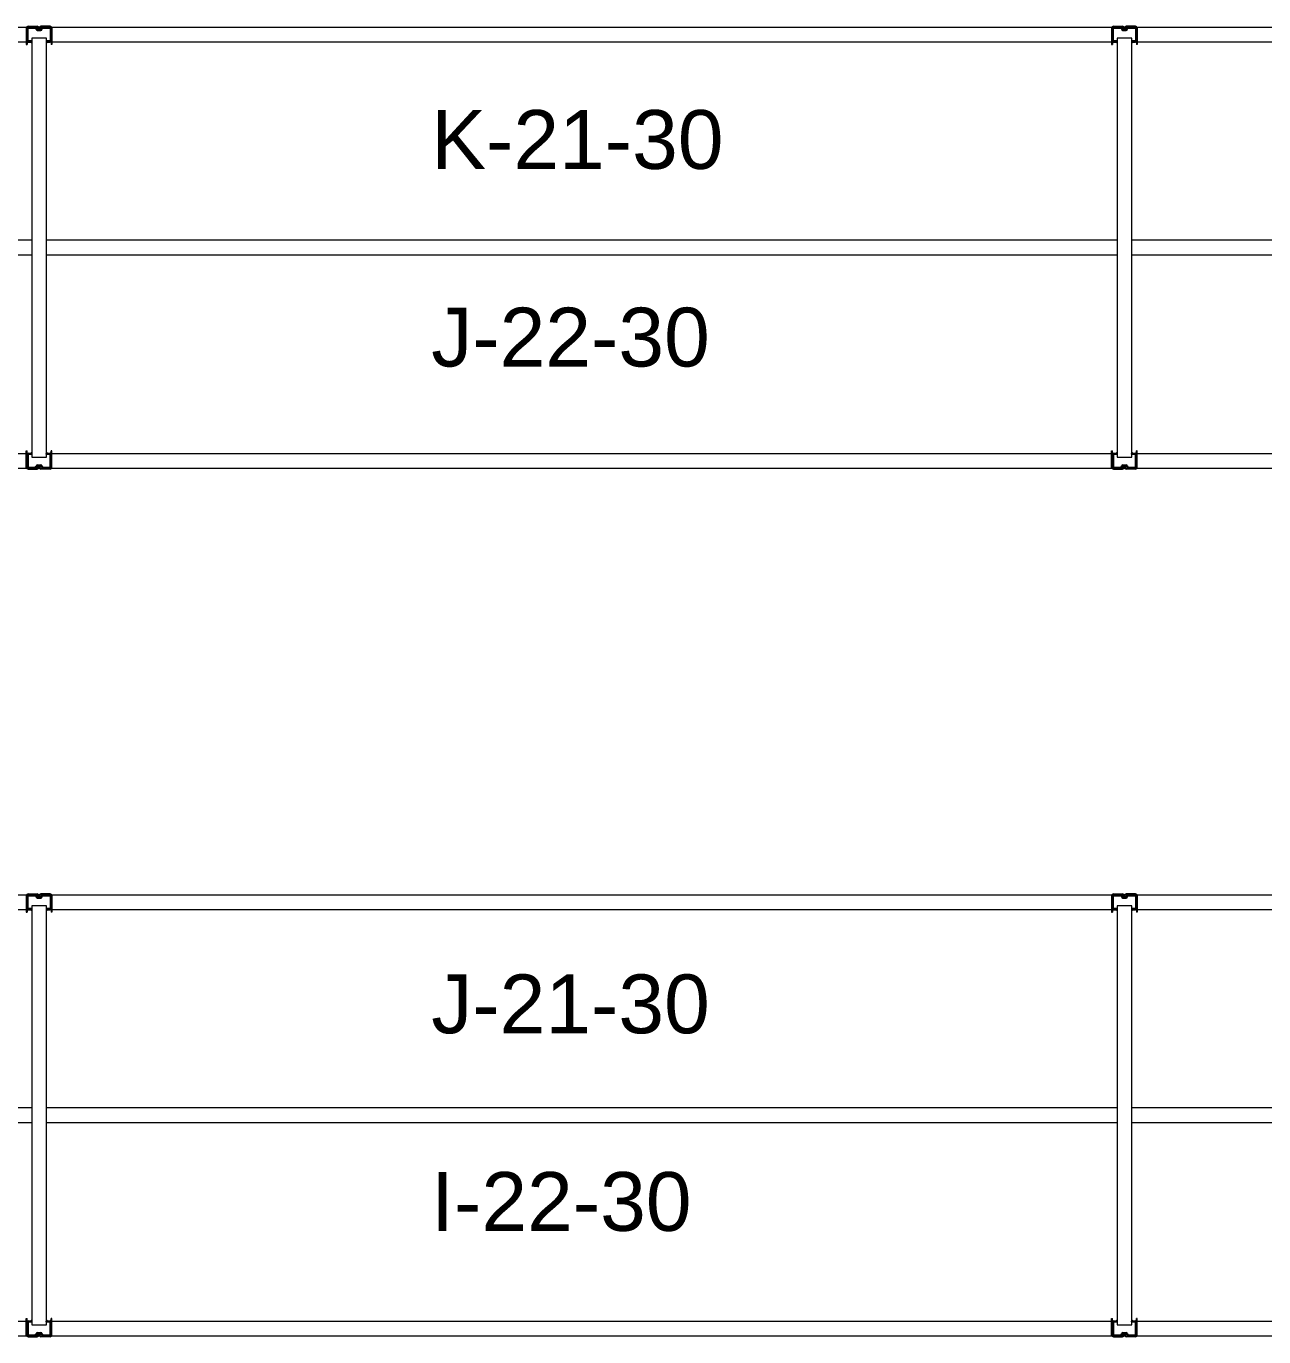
# Model space of a CAD drawing. Header units: inches. Extents: x 2743 to 10591, y -1604 to 5792.
# Drawn here: x 3122.3 to 3290.7, y 137.6 to 315.8 of the extents above; entities that cross this region are included whole.
import ezdxf

# ---------------------------------------------------------------- set-up
doc = ezdxf.new("R2010")
doc.units = ezdxf.units.IN
doc.header["$LTSCALE"] = 0.1875
doc.header["$MEASUREMENT"] = 0
for name, color, linetype, lineweight in [('22 Dimension', 7, 'Continuous', 5), ('32 Echelle', 160, 'Continuous', 15), ('33 Poutre', 30, 'Continuous', 15)]:
    doc.layers.add(name, color=color, linetype=linetype, lineweight=lineweight)
doc.styles.add('arial', font='')
doc.styles.get('arial').set_extended_font_data('Arial')

msp = doc.modelspace()

# ---------------------------------------------------------------- hatches: boundary and pattern name
at = {"layer": '32 Echelle'}
for points in [[(3123.08382, 313.49574), (3123.08382, 313.68324), (3122.89632, 313.68324)], [(3123.08382, 313.49574), (3123.08382, 313.68324), (3122.89632, 313.68324)], [(3125.08382, 313.49574), (3125.08382, 313.68324), (3125.27132, 313.68324)], [(3125.08382, 313.49574), (3125.08382, 313.68324), (3125.27132, 313.68324)], [(3270.70882, 313.49574), (3270.70882, 313.68324), (3270.52132, 313.68324)], [(3270.70882, 313.49574), (3270.70882, 313.68324), (3270.52132, 313.68324)], [(3272.70882, 313.49574), (3272.70882, 313.68324), (3272.89632, 313.68324)], [(3272.70882, 313.49574), (3272.70882, 313.68324), (3272.89632, 313.68324)], [(3123.08382, 257.87074), (3123.08382, 257.68324), (3122.89632, 257.68324)], [(3123.08382, 257.87074), (3123.08382, 257.68324), (3122.89632, 257.68324)], [(3125.08382, 257.87074), (3125.08382, 257.68324), (3125.27132, 257.68324)], [(3125.08382, 257.87074), (3125.08382, 257.68324), (3125.27132, 257.68324)], [(3270.70882, 257.87074), (3270.70882, 257.68324), (3270.52132, 257.68324)], [(3270.70882, 257.87074), (3270.70882, 257.68324), (3270.52132, 257.68324)], [(3272.70882, 257.87074), (3272.70882, 257.68324), (3272.89632, 257.68324)], [(3272.70882, 257.87074), (3272.70882, 257.68324), (3272.89632, 257.68324)], [(3123.08382, 195.49574), (3123.08382, 195.68324), (3122.89632, 195.68324)], [(3123.08382, 195.49574), (3123.08382, 195.68324), (3122.89632, 195.68324)], [(3125.08382, 195.49574), (3125.08382, 195.68324), (3125.27132, 195.68324)], [(3125.08382, 195.49574), (3125.08382, 195.68324), (3125.27132, 195.68324)], [(3270.70882, 195.49574), (3270.70882, 195.68324), (3270.52132, 195.68324)], [(3270.70882, 195.49574), (3270.70882, 195.68324), (3270.52132, 195.68324)], [(3272.70882, 195.49574), (3272.70882, 195.68324), (3272.89632, 195.68324)], [(3272.70882, 195.49574), (3272.70882, 195.68324), (3272.89632, 195.68324)], [(3123.08382, 139.87074), (3123.08382, 139.68324), (3122.89632, 139.68324)], [(3123.08382, 139.87074), (3123.08382, 139.68324), (3122.89632, 139.68324)], [(3125.08382, 139.87074), (3125.08382, 139.68324), (3125.27132, 139.68324)], [(3125.08382, 139.87074), (3125.08382, 139.68324), (3125.27132, 139.68324)], [(3270.70882, 139.87074), (3270.70882, 139.68324), (3270.52132, 139.68324)], [(3270.70882, 139.87074), (3270.70882, 139.68324), (3270.52132, 139.68324)], [(3272.70882, 139.87074), (3272.70882, 139.68324), (3272.89632, 139.68324)], [(3272.70882, 139.87074), (3272.70882, 139.68324), (3272.89632, 139.68324)]]:
    msp.add_hatch(color=256, dxfattribs=at).paths.add_polyline_path(points)

# ---------------------------------------------------------------- linework, layer by layer
at = {"layer": '22 Dimension'}
for p, q in [((3123.08382, 286.68324), (2977.45882, 286.68324)), ((3270.70882, 286.68324), (3125.08382, 286.68324)), ((3418.33382, 286.68324), (3272.70882, 286.68324)), ((3123.08382, 284.68324), (2977.45882, 284.68324)), ((3270.70882, 284.68324), (3125.08382, 284.68324)), ((3418.33382, 284.68324), (3272.70882, 284.68324)), ((3123.08382, 168.68324), (2977.45882, 168.68324)), ((3270.70882, 168.68324), (3125.08382, 168.68324)), ((3418.33382, 168.68324), (3272.70882, 168.68324)), ((3123.08382, 166.68324), (2977.45882, 166.68324)), ((3270.70882, 166.68324), (3125.08382, 166.68324)), ((3418.33382, 166.68324), (3272.70882, 166.68324))]:
    msp.add_line(p, q, dxfattribs=at)
at = {"layer": '32 Echelle', "linetype": 'Continuous', "lineweight": 25}
for p, q in [((3122.45886, 315.49949), (3122.45886, 313.86699)), ((3122.45886, 315.49949), (3122.45886, 313.86699)), ((3122.54886, 313.86699), (3122.54886, 315.49949)), ((3122.54886, 313.86699), (3122.54886, 315.49949)), ((3123.57145, 315.68324), (3122.64261, 315.68324)), ((3123.57145, 315.68324), (3122.64261, 315.68324)), ((3122.64261, 315.59324), (3123.57145, 315.59324)), ((3122.64261, 315.59324), (3123.57145, 315.59324)), ((3123.6611, 315.5269), (3123.70501, 315.38326)), ((3123.6611, 315.5269), (3123.70501, 315.38326)), ((3123.79108, 315.40958), (3123.74717, 315.55321)), ((3123.79108, 315.40958), (3123.74717, 315.55321)), ((3124.42047, 315.55321), (3124.37655, 315.40958)), ((3124.42047, 315.55321), (3124.37655, 315.40958)), ((3124.46262, 315.38326), (3124.50653, 315.5269)), ((3124.46262, 315.38326), (3124.50653, 315.5269)), ((3125.52502, 315.68324), (3124.59619, 315.68324)), ((3125.52502, 315.68324), (3124.59619, 315.68324)), ((3124.59619, 315.59324), (3125.52502, 315.59324)), ((3124.59619, 315.59324), (3125.52502, 315.59324)), ((3125.61877, 315.49949), (3125.61877, 313.86699)), ((3125.61877, 315.49949), (3125.61877, 313.86699)), ((3125.70877, 313.86699), (3125.70877, 315.49949)), ((3125.70877, 313.86699), (3125.70877, 315.49949)), ((3270.08386, 315.49949), (3270.08386, 313.86699)), ((3270.08386, 315.49949), (3270.08386, 313.86699)), ((3270.17386, 313.86699), (3270.17386, 315.49949)), ((3270.17386, 313.86699), (3270.17386, 315.49949)), ((3271.19645, 315.68324), (3270.26761, 315.68324)), ((3271.19645, 315.68324), (3270.26761, 315.68324)), ((3270.26761, 315.59324), (3271.19645, 315.59324)), ((3270.26761, 315.59324), (3271.19645, 315.59324)), ((3271.2861, 315.5269), (3271.33001, 315.38326)), ((3271.2861, 315.5269), (3271.33001, 315.38326)), ((3271.41608, 315.40958), (3271.37217, 315.55321)), ((3271.41608, 315.40958), (3271.37217, 315.55321)), ((3272.04547, 315.55321), (3272.00155, 315.40958)), ((3272.04547, 315.55321), (3272.00155, 315.40958)), ((3272.08762, 315.38326), (3272.13153, 315.5269)), ((3272.08762, 315.38326), (3272.13153, 315.5269)), ((3273.15002, 315.68324), (3272.22119, 315.68324)), ((3273.15002, 315.68324), (3272.22119, 315.68324)), ((3272.22119, 315.59324), (3273.15002, 315.59324)), ((3272.22119, 315.59324), (3273.15002, 315.59324)), ((3273.24377, 315.49949), (3273.24377, 313.86699)), ((3273.24377, 315.49949), (3273.24377, 313.86699)), ((3273.33377, 313.86699), (3273.33377, 315.49949)), ((3273.33377, 313.86699), (3273.33377, 315.49949)), ((3123.05886, 313.77324), (3122.64261, 313.77324)), ((3123.05886, 313.77324), (3122.64261, 313.77324)), ((3123.05886, 313.68324), (3123.05886, 313.77324)), ((3123.05886, 313.68324), (3123.05886, 313.77324)), ((3124.2869, 315.34324), (3123.88073, 315.34324)), ((3124.2869, 315.34324), (3123.88073, 315.34324)), ((3123.88073, 315.25324), (3124.2869, 315.25324)), ((3123.88073, 315.25324), (3124.2869, 315.25324)), ((3125.52502, 313.77324), (3125.10877, 313.77324)), ((3125.10877, 313.77324), (3125.10877, 313.68324)), ((3125.52502, 313.77324), (3125.10877, 313.77324)), ((3125.10877, 313.77324), (3125.10877, 313.68324)), ((3270.68386, 313.77324), (3270.26761, 313.77324)), ((3270.68386, 313.77324), (3270.26761, 313.77324)), ((3270.68386, 313.68324), (3270.68386, 313.77324)), ((3270.68386, 313.68324), (3270.68386, 313.77324)), ((3271.9119, 315.34324), (3271.50573, 315.34324)), ((3271.9119, 315.34324), (3271.50573, 315.34324)), ((3271.50573, 315.25324), (3271.9119, 315.25324)), ((3271.50573, 315.25324), (3271.9119, 315.25324)), ((3273.15002, 313.77324), (3272.73377, 313.77324)), ((3272.73377, 313.77324), (3272.73377, 313.68324)), ((3273.15002, 313.77324), (3272.73377, 313.77324)), ((3272.73377, 313.77324), (3272.73377, 313.68324)), ((3122.64261, 313.68324), (3123.05886, 313.68324)), ((3122.64261, 313.68324), (3123.05886, 313.68324)), ((3125.10877, 313.68324), (3125.52502, 313.68324)), ((3125.10877, 313.68324), (3125.52502, 313.68324)), ((3270.26761, 313.68324), (3270.68386, 313.68324)), ((3270.26761, 313.68324), (3270.68386, 313.68324)), ((3272.73377, 313.68324), (3273.15002, 313.68324)), ((3272.73377, 313.68324), (3273.15002, 313.68324)), ((3122.45886, 255.86699), (3122.45886, 257.49949)), ((3122.45886, 255.86699), (3122.45886, 257.49949)), ((3122.54886, 257.49949), (3122.54886, 255.86699)), ((3122.54886, 257.49949), (3122.54886, 255.86699)), ((3122.64261, 257.68324), (3123.05886, 257.68324)), ((3122.64261, 257.68324), (3123.05886, 257.68324)), ((3123.05886, 257.59324), (3122.64261, 257.59324)), ((3123.05886, 257.59324), (3122.64261, 257.59324)), ((3123.05886, 257.68324), (3123.05886, 257.59324)), ((3123.05886, 257.68324), (3123.05886, 257.59324)), ((3125.10877, 257.68324), (3125.52502, 257.68324)), ((3125.10877, 257.59324), (3125.10877, 257.68324)), ((3125.10877, 257.68324), (3125.52502, 257.68324)), ((3125.10877, 257.59324), (3125.10877, 257.68324)), ((3125.52502, 257.59324), (3125.10877, 257.59324)), ((3125.52502, 257.59324), (3125.10877, 257.59324)), ((3125.61877, 255.86699), (3125.61877, 257.49949)), ((3125.61877, 255.86699), (3125.61877, 257.49949)), ((3125.70877, 257.49949), (3125.70877, 255.86699)), ((3125.70877, 257.49949), (3125.70877, 255.86699)), ((3270.08386, 255.86699), (3270.08386, 257.49949)), ((3270.08386, 255.86699), (3270.08386, 257.49949)), ((3270.17386, 257.49949), (3270.17386, 255.86699)), ((3270.17386, 257.49949), (3270.17386, 255.86699)), ((3270.26761, 257.68324), (3270.68386, 257.68324)), ((3270.26761, 257.68324), (3270.68386, 257.68324)), ((3270.68386, 257.59324), (3270.26761, 257.59324)), ((3270.68386, 257.59324), (3270.26761, 257.59324)), ((3270.68386, 257.68324), (3270.68386, 257.59324)), ((3270.68386, 257.68324), (3270.68386, 257.59324)), ((3272.73377, 257.68324), (3273.15002, 257.68324)), ((3272.73377, 257.59324), (3272.73377, 257.68324)), ((3272.73377, 257.68324), (3273.15002, 257.68324)), ((3272.73377, 257.59324), (3272.73377, 257.68324)), ((3273.15002, 257.59324), (3272.73377, 257.59324)), ((3273.15002, 257.59324), (3272.73377, 257.59324)), ((3273.24377, 255.86699), (3273.24377, 257.49949)), ((3273.24377, 255.86699), (3273.24377, 257.49949)), ((3273.33377, 257.49949), (3273.33377, 255.86699)), ((3273.33377, 257.49949), (3273.33377, 255.86699)), ((3122.64261, 255.77324), (3123.57145, 255.77324)), ((3122.64261, 255.77324), (3123.57145, 255.77324)), ((3123.57145, 255.68324), (3122.64261, 255.68324)), ((3123.57145, 255.68324), (3122.64261, 255.68324)), ((3123.6611, 255.83958), (3123.70501, 255.98321)), ((3123.6611, 255.83958), (3123.70501, 255.98321)), ((3123.79108, 255.9569), (3123.74717, 255.81326)), ((3123.79108, 255.9569), (3123.74717, 255.81326)), ((3123.88073, 256.11324), (3124.2869, 256.11324)), ((3123.88073, 256.11324), (3124.2869, 256.11324)), ((3124.2869, 256.02324), (3123.88073, 256.02324)), ((3124.2869, 256.02324), (3123.88073, 256.02324)), ((3124.42047, 255.81326), (3124.37655, 255.9569)), ((3124.42047, 255.81326), (3124.37655, 255.9569)), ((3124.46262, 255.98321), (3124.50653, 255.83958)), ((3124.46262, 255.98321), (3124.50653, 255.83958)), ((3124.59619, 255.77324), (3125.52502, 255.77324)), ((3124.59619, 255.77324), (3125.52502, 255.77324)), ((3125.52502, 255.68324), (3124.59619, 255.68324)), ((3125.52502, 255.68324), (3124.59619, 255.68324)), ((3270.26761, 255.77324), (3271.19645, 255.77324)), ((3270.26761, 255.77324), (3271.19645, 255.77324)), ((3271.19645, 255.68324), (3270.26761, 255.68324)), ((3271.19645, 255.68324), (3270.26761, 255.68324)), ((3271.2861, 255.83958), (3271.33001, 255.98321)), ((3271.2861, 255.83958), (3271.33001, 255.98321)), ((3271.41608, 255.9569), (3271.37217, 255.81326)), ((3271.41608, 255.9569), (3271.37217, 255.81326)), ((3271.50573, 256.11324), (3271.9119, 256.11324)), ((3271.50573, 256.11324), (3271.9119, 256.11324)), ((3271.9119, 256.02324), (3271.50573, 256.02324)), ((3271.9119, 256.02324), (3271.50573, 256.02324)), ((3272.04547, 255.81326), (3272.00155, 255.9569)), ((3272.04547, 255.81326), (3272.00155, 255.9569)), ((3272.08762, 255.98321), (3272.13153, 255.83958)), ((3272.08762, 255.98321), (3272.13153, 255.83958)), ((3272.22119, 255.77324), (3273.15002, 255.77324)), ((3272.22119, 255.77324), (3273.15002, 255.77324)), ((3273.15002, 255.68324), (3272.22119, 255.68324)), ((3273.15002, 255.68324), (3272.22119, 255.68324)), ((3122.45886, 197.49949), (3122.45886, 195.86699)), ((3122.45886, 197.49949), (3122.45886, 195.86699)), ((3122.54886, 195.86699), (3122.54886, 197.49949)), ((3122.54886, 195.86699), (3122.54886, 197.49949)), ((3123.57145, 197.68324), (3122.64261, 197.68324)), ((3123.57145, 197.68324), (3122.64261, 197.68324)), ((3122.64261, 197.59324), (3123.57145, 197.59324)), ((3122.64261, 197.59324), (3123.57145, 197.59324)), ((3123.6611, 197.5269), (3123.70501, 197.38326)), ((3123.6611, 197.5269), (3123.70501, 197.38326)), ((3123.79108, 197.40958), (3123.74717, 197.55321)), ((3123.79108, 197.40958), (3123.74717, 197.55321)), ((3124.2869, 197.34324), (3123.88073, 197.34324)), ((3124.2869, 197.34324), (3123.88073, 197.34324)), ((3123.88073, 197.25324), (3124.2869, 197.25324)), ((3123.88073, 197.25324), (3124.2869, 197.25324)), ((3124.42047, 197.55321), (3124.37655, 197.40958)), ((3124.42047, 197.55321), (3124.37655, 197.40958)), ((3124.46262, 197.38326), (3124.50653, 197.5269)), ((3124.46262, 197.38326), (3124.50653, 197.5269)), ((3125.52502, 197.68324), (3124.59619, 197.68324)), ((3125.52502, 197.68324), (3124.59619, 197.68324)), ((3124.59619, 197.59324), (3125.52502, 197.59324)), ((3124.59619, 197.59324), (3125.52502, 197.59324)), ((3125.61877, 197.49949), (3125.61877, 195.86699)), ((3125.61877, 197.49949), (3125.61877, 195.86699)), ((3125.70877, 195.86699), (3125.70877, 197.49949)), ((3125.70877, 195.86699), (3125.70877, 197.49949)), ((3270.08386, 197.49949), (3270.08386, 195.86699)), ((3270.08386, 197.49949), (3270.08386, 195.86699)), ((3270.17386, 195.86699), (3270.17386, 197.49949)), ((3270.17386, 195.86699), (3270.17386, 197.49949)), ((3271.19645, 197.68324), (3270.26761, 197.68324)), ((3271.19645, 197.68324), (3270.26761, 197.68324)), ((3270.26761, 197.59324), (3271.19645, 197.59324)), ((3270.26761, 197.59324), (3271.19645, 197.59324)), ((3271.2861, 197.5269), (3271.33001, 197.38326)), ((3271.2861, 197.5269), (3271.33001, 197.38326)), ((3271.41608, 197.40958), (3271.37217, 197.55321)), ((3271.41608, 197.40958), (3271.37217, 197.55321)), ((3271.9119, 197.34324), (3271.50573, 197.34324)), ((3271.9119, 197.34324), (3271.50573, 197.34324)), ((3271.50573, 197.25324), (3271.9119, 197.25324)), ((3271.50573, 197.25324), (3271.9119, 197.25324)), ((3272.04547, 197.55321), (3272.00155, 197.40958)), ((3272.04547, 197.55321), (3272.00155, 197.40958)), ((3272.08762, 197.38326), (3272.13153, 197.5269)), ((3272.08762, 197.38326), (3272.13153, 197.5269)), ((3273.15002, 197.68324), (3272.22119, 197.68324)), ((3273.15002, 197.68324), (3272.22119, 197.68324)), ((3272.22119, 197.59324), (3273.15002, 197.59324)), ((3272.22119, 197.59324), (3273.15002, 197.59324)), ((3273.24377, 197.49949), (3273.24377, 195.86699)), ((3273.24377, 197.49949), (3273.24377, 195.86699)), ((3273.33377, 195.86699), (3273.33377, 197.49949)), ((3273.33377, 195.86699), (3273.33377, 197.49949)), ((3123.05886, 195.77324), (3122.64261, 195.77324)), ((3123.05886, 195.77324), (3122.64261, 195.77324)), ((3122.64261, 195.68324), (3123.05886, 195.68324)), ((3122.64261, 195.68324), (3123.05886, 195.68324)), ((3123.05886, 195.68324), (3123.05886, 195.77324)), ((3123.05886, 195.68324), (3123.05886, 195.77324)), ((3125.52502, 195.77324), (3125.10877, 195.77324)), ((3125.10877, 195.77324), (3125.10877, 195.68324)), ((3125.52502, 195.77324), (3125.10877, 195.77324)), ((3125.10877, 195.77324), (3125.10877, 195.68324)), ((3125.10877, 195.68324), (3125.52502, 195.68324)), ((3125.10877, 195.68324), (3125.52502, 195.68324)), ((3270.68386, 195.77324), (3270.26761, 195.77324)), ((3270.68386, 195.77324), (3270.26761, 195.77324)), ((3270.26761, 195.68324), (3270.68386, 195.68324)), ((3270.26761, 195.68324), (3270.68386, 195.68324)), ((3270.68386, 195.68324), (3270.68386, 195.77324)), ((3270.68386, 195.68324), (3270.68386, 195.77324)), ((3273.15002, 195.77324), (3272.73377, 195.77324)), ((3272.73377, 195.77324), (3272.73377, 195.68324)), ((3273.15002, 195.77324), (3272.73377, 195.77324)), ((3272.73377, 195.77324), (3272.73377, 195.68324)), ((3272.73377, 195.68324), (3273.15002, 195.68324)), ((3272.73377, 195.68324), (3273.15002, 195.68324)), ((3122.45886, 137.86699), (3122.45886, 139.49949)), ((3122.45886, 137.86699), (3122.45886, 139.49949)), ((3122.54886, 139.49949), (3122.54886, 137.86699)), ((3122.54886, 139.49949), (3122.54886, 137.86699)), ((3122.64261, 139.68324), (3123.05886, 139.68324)), ((3122.64261, 139.68324), (3123.05886, 139.68324)), ((3123.05886, 139.59324), (3122.64261, 139.59324)), ((3123.05886, 139.59324), (3122.64261, 139.59324)), ((3123.05886, 139.68324), (3123.05886, 139.59324)), ((3123.05886, 139.68324), (3123.05886, 139.59324)), ((3125.10877, 139.68324), (3125.52502, 139.68324)), ((3125.10877, 139.59324), (3125.10877, 139.68324)), ((3125.10877, 139.68324), (3125.52502, 139.68324)), ((3125.10877, 139.59324), (3125.10877, 139.68324)), ((3125.52502, 139.59324), (3125.10877, 139.59324)), ((3125.52502, 139.59324), (3125.10877, 139.59324)), ((3125.61877, 137.86699), (3125.61877, 139.49949)), ((3125.61877, 137.86699), (3125.61877, 139.49949)), ((3125.70877, 139.49949), (3125.70877, 137.86699)), ((3125.70877, 139.49949), (3125.70877, 137.86699)), ((3270.08386, 137.86699), (3270.08386, 139.49949)), ((3270.08386, 137.86699), (3270.08386, 139.49949)), ((3270.17386, 139.49949), (3270.17386, 137.86699)), ((3270.17386, 139.49949), (3270.17386, 137.86699)), ((3270.26761, 139.68324), (3270.68386, 139.68324)), ((3270.26761, 139.68324), (3270.68386, 139.68324)), ((3270.68386, 139.59324), (3270.26761, 139.59324)), ((3270.68386, 139.59324), (3270.26761, 139.59324)), ((3270.68386, 139.68324), (3270.68386, 139.59324)), ((3270.68386, 139.68324), (3270.68386, 139.59324)), ((3272.73377, 139.68324), (3273.15002, 139.68324)), ((3272.73377, 139.59324), (3272.73377, 139.68324)), ((3272.73377, 139.68324), (3273.15002, 139.68324)), ((3272.73377, 139.59324), (3272.73377, 139.68324)), ((3273.15002, 139.59324), (3272.73377, 139.59324)), ((3273.15002, 139.59324), (3272.73377, 139.59324)), ((3273.24377, 137.86699), (3273.24377, 139.49949)), ((3273.24377, 137.86699), (3273.24377, 139.49949)), ((3273.33377, 139.49949), (3273.33377, 137.86699)), ((3273.33377, 139.49949), (3273.33377, 137.86699)), ((3122.64261, 137.77324), (3123.57145, 137.77324)), ((3122.64261, 137.77324), (3123.57145, 137.77324)), ((3123.57145, 137.68324), (3122.64261, 137.68324)), ((3123.57145, 137.68324), (3122.64261, 137.68324)), ((3123.6611, 137.83958), (3123.70501, 137.98321)), ((3123.6611, 137.83958), (3123.70501, 137.98321)), ((3123.79108, 137.9569), (3123.74717, 137.81326)), ((3123.79108, 137.9569), (3123.74717, 137.81326)), ((3123.88073, 138.11324), (3124.2869, 138.11324)), ((3123.88073, 138.11324), (3124.2869, 138.11324)), ((3124.2869, 138.02324), (3123.88073, 138.02324)), ((3124.2869, 138.02324), (3123.88073, 138.02324)), ((3124.42047, 137.81326), (3124.37655, 137.9569)), ((3124.42047, 137.81326), (3124.37655, 137.9569)), ((3124.46262, 137.98321), (3124.50653, 137.83958)), ((3124.46262, 137.98321), (3124.50653, 137.83958)), ((3124.59619, 137.77324), (3125.52502, 137.77324)), ((3124.59619, 137.77324), (3125.52502, 137.77324)), ((3125.52502, 137.68324), (3124.59619, 137.68324)), ((3125.52502, 137.68324), (3124.59619, 137.68324)), ((3270.26761, 137.77324), (3271.19645, 137.77324)), ((3270.26761, 137.77324), (3271.19645, 137.77324)), ((3271.19645, 137.68324), (3270.26761, 137.68324)), ((3271.19645, 137.68324), (3270.26761, 137.68324)), ((3271.2861, 137.83958), (3271.33001, 137.98321)), ((3271.2861, 137.83958), (3271.33001, 137.98321)), ((3271.41608, 137.9569), (3271.37217, 137.81326)), ((3271.41608, 137.9569), (3271.37217, 137.81326)), ((3271.50573, 138.11324), (3271.9119, 138.11324)), ((3271.50573, 138.11324), (3271.9119, 138.11324)), ((3271.9119, 138.02324), (3271.50573, 138.02324)), ((3271.9119, 138.02324), (3271.50573, 138.02324)), ((3272.04547, 137.81326), (3272.00155, 137.9569)), ((3272.04547, 137.81326), (3272.00155, 137.9569)), ((3272.08762, 137.98321), (3272.13153, 137.83958)), ((3272.08762, 137.98321), (3272.13153, 137.83958)), ((3272.22119, 137.77324), (3273.15002, 137.77324)), ((3272.22119, 137.77324), (3273.15002, 137.77324)), ((3273.15002, 137.68324), (3272.22119, 137.68324)), ((3273.15002, 137.68324), (3272.22119, 137.68324))]:
    msp.add_line(p, q, dxfattribs=at)
at = {"layer": '32 Echelle'}
for p, q in [((3125.08382, 314.18324), (3123.08382, 314.18324)), ((3123.08382, 314.18324), (3123.08382, 257.18324)), ((3125.08382, 314.18324), (3123.08382, 314.18324)), ((3123.08382, 314.18324), (3123.08382, 257.18324)), ((3125.08382, 257.18324), (3125.08382, 314.18324)), ((3125.08382, 257.18324), (3125.08382, 314.18324)), ((3272.70882, 314.18324), (3270.70882, 314.18324)), ((3270.70882, 314.18324), (3270.70882, 257.18324)), ((3272.70882, 314.18324), (3270.70882, 314.18324)), ((3270.70882, 314.18324), (3270.70882, 257.18324)), ((3272.70882, 257.18324), (3272.70882, 314.18324)), ((3272.70882, 257.18324), (3272.70882, 314.18324)), ((3123.08382, 313.68324), (3122.89632, 313.68324)), ((3123.08382, 313.49574), (3122.89632, 313.68324)), ((3123.08382, 313.68324), (3122.89632, 313.68324)), ((3123.08382, 313.49574), (3122.89632, 313.68324)), ((3123.08382, 313.49574), (3123.08382, 313.68324)), ((3123.08382, 313.49574), (3123.08382, 313.68324)), ((3125.08382, 313.68324), (3125.27132, 313.68324)), ((3125.08382, 313.49574), (3125.08382, 313.68324)), ((3125.08382, 313.49574), (3125.27132, 313.68324)), ((3125.08382, 313.68324), (3125.27132, 313.68324)), ((3125.08382, 313.49574), (3125.08382, 313.68324)), ((3125.08382, 313.49574), (3125.27132, 313.68324)), ((3270.70882, 313.68324), (3270.52132, 313.68324)), ((3270.70882, 313.49574), (3270.52132, 313.68324)), ((3270.70882, 313.68324), (3270.52132, 313.68324)), ((3270.70882, 313.49574), (3270.52132, 313.68324)), ((3270.70882, 313.49574), (3270.70882, 313.68324)), ((3270.70882, 313.49574), (3270.70882, 313.68324)), ((3272.70882, 313.68324), (3272.89632, 313.68324)), ((3272.70882, 313.49574), (3272.70882, 313.68324)), ((3272.70882, 313.49574), (3272.89632, 313.68324)), ((3272.70882, 313.68324), (3272.89632, 313.68324)), ((3272.70882, 313.49574), (3272.70882, 313.68324)), ((3272.70882, 313.49574), (3272.89632, 313.68324)), ((3123.08382, 257.87074), (3122.89632, 257.68324)), ((3123.08382, 257.87074), (3122.89632, 257.68324)), ((3123.08382, 257.68324), (3122.89632, 257.68324)), ((3123.08382, 257.68324), (3122.89632, 257.68324)), ((3123.08382, 257.87074), (3123.08382, 257.68324)), ((3123.08382, 257.87074), (3123.08382, 257.68324)), ((3123.08382, 257.18324), (3125.08382, 257.18324)), ((3123.08382, 257.18324), (3125.08382, 257.18324)), ((3125.08382, 257.87074), (3125.08382, 257.68324)), ((3125.08382, 257.87074), (3125.27132, 257.68324)), ((3125.08382, 257.87074), (3125.08382, 257.68324)), ((3125.08382, 257.87074), (3125.27132, 257.68324)), ((3125.08382, 257.68324), (3125.27132, 257.68324)), ((3125.08382, 257.68324), (3125.27132, 257.68324)), ((3270.70882, 257.87074), (3270.52132, 257.68324)), ((3270.70882, 257.87074), (3270.52132, 257.68324)), ((3270.70882, 257.68324), (3270.52132, 257.68324)), ((3270.70882, 257.68324), (3270.52132, 257.68324)), ((3270.70882, 257.87074), (3270.70882, 257.68324)), ((3270.70882, 257.87074), (3270.70882, 257.68324)), ((3270.70882, 257.18324), (3272.70882, 257.18324)), ((3270.70882, 257.18324), (3272.70882, 257.18324)), ((3272.70882, 257.87074), (3272.70882, 257.68324)), ((3272.70882, 257.87074), (3272.89632, 257.68324)), ((3272.70882, 257.87074), (3272.70882, 257.68324)), ((3272.70882, 257.87074), (3272.89632, 257.68324)), ((3272.70882, 257.68324), (3272.89632, 257.68324)), ((3272.70882, 257.68324), (3272.89632, 257.68324)), ((3125.08382, 196.18324), (3123.08382, 196.18324)), ((3123.08382, 196.18324), (3123.08382, 139.18324)), ((3125.08382, 196.18324), (3123.08382, 196.18324)), ((3123.08382, 196.18324), (3123.08382, 139.18324)), ((3125.08382, 139.18324), (3125.08382, 196.18324)), ((3125.08382, 139.18324), (3125.08382, 196.18324)), ((3272.70882, 196.18324), (3270.70882, 196.18324)), ((3270.70882, 196.18324), (3270.70882, 139.18324)), ((3272.70882, 196.18324), (3270.70882, 196.18324)), ((3270.70882, 196.18324), (3270.70882, 139.18324)), ((3272.70882, 139.18324), (3272.70882, 196.18324)), ((3272.70882, 139.18324), (3272.70882, 196.18324)), ((3123.08382, 195.68324), (3122.89632, 195.68324)), ((3123.08382, 195.49574), (3122.89632, 195.68324)), ((3123.08382, 195.68324), (3122.89632, 195.68324)), ((3123.08382, 195.49574), (3122.89632, 195.68324)), ((3123.08382, 195.49574), (3123.08382, 195.68324)), ((3123.08382, 195.49574), (3123.08382, 195.68324)), ((3125.08382, 195.68324), (3125.27132, 195.68324)), ((3125.08382, 195.49574), (3125.08382, 195.68324)), ((3125.08382, 195.49574), (3125.27132, 195.68324)), ((3125.08382, 195.68324), (3125.27132, 195.68324)), ((3125.08382, 195.49574), (3125.08382, 195.68324)), ((3125.08382, 195.49574), (3125.27132, 195.68324)), ((3270.70882, 195.68324), (3270.52132, 195.68324)), ((3270.70882, 195.49574), (3270.52132, 195.68324)), ((3270.70882, 195.68324), (3270.52132, 195.68324)), ((3270.70882, 195.49574), (3270.52132, 195.68324)), ((3270.70882, 195.49574), (3270.70882, 195.68324)), ((3270.70882, 195.49574), (3270.70882, 195.68324)), ((3272.70882, 195.68324), (3272.89632, 195.68324)), ((3272.70882, 195.49574), (3272.70882, 195.68324)), ((3272.70882, 195.49574), (3272.89632, 195.68324)), ((3272.70882, 195.68324), (3272.89632, 195.68324)), ((3272.70882, 195.49574), (3272.70882, 195.68324)), ((3272.70882, 195.49574), (3272.89632, 195.68324)), ((3123.08382, 139.87074), (3122.89632, 139.68324)), ((3123.08382, 139.87074), (3122.89632, 139.68324)), ((3123.08382, 139.68324), (3122.89632, 139.68324)), ((3123.08382, 139.68324), (3122.89632, 139.68324)), ((3123.08382, 139.87074), (3123.08382, 139.68324)), ((3123.08382, 139.87074), (3123.08382, 139.68324)), ((3123.08382, 139.18324), (3125.08382, 139.18324)), ((3123.08382, 139.18324), (3125.08382, 139.18324)), ((3125.08382, 139.87074), (3125.08382, 139.68324)), ((3125.08382, 139.87074), (3125.27132, 139.68324)), ((3125.08382, 139.87074), (3125.08382, 139.68324)), ((3125.08382, 139.87074), (3125.27132, 139.68324)), ((3125.08382, 139.68324), (3125.27132, 139.68324)), ((3125.08382, 139.68324), (3125.27132, 139.68324)), ((3270.70882, 139.87074), (3270.52132, 139.68324)), ((3270.70882, 139.87074), (3270.52132, 139.68324)), ((3270.70882, 139.68324), (3270.52132, 139.68324)), ((3270.70882, 139.68324), (3270.52132, 139.68324)), ((3270.70882, 139.87074), (3270.70882, 139.68324)), ((3270.70882, 139.87074), (3270.70882, 139.68324)), ((3270.70882, 139.18324), (3272.70882, 139.18324)), ((3270.70882, 139.18324), (3272.70882, 139.18324)), ((3272.70882, 139.87074), (3272.70882, 139.68324)), ((3272.70882, 139.87074), (3272.89632, 139.68324)), ((3272.70882, 139.87074), (3272.70882, 139.68324)), ((3272.70882, 139.87074), (3272.89632, 139.68324)), ((3272.70882, 139.68324), (3272.89632, 139.68324)), ((3272.70882, 139.68324), (3272.89632, 139.68324))]:
    msp.add_line(p, q, dxfattribs=at)
at = {"layer": '32 Echelle', "linetype": 'Continuous', "lineweight": 25}
for centre, radius, start, end in [((3122.64261, 315.49949), 0.18375, 90, 180), ((3122.64261, 315.49949), 0.18375, 90, 180), ((3122.64261, 315.49949), 0.09375, 90, 180), ((3122.64261, 315.49949), 0.09375, 90, 180), ((3123.57145, 315.49949), 0.18375, 17, 90), ((3123.57145, 315.49949), 0.18375, 17, 90), ((3123.57145, 315.49949), 0.09375, 17, 90), ((3123.57145, 315.49949), 0.09375, 17, 90), ((3124.59619, 315.49949), 0.18375, 90, 163), ((3124.59619, 315.49949), 0.18375, 90, 163), ((3124.59619, 315.49949), 0.09375, 90, 163), ((3124.59619, 315.49949), 0.09375, 90, 163), ((3125.52502, 315.49949), 0.18375, 0, 90), ((3125.52502, 315.49949), 0.18375, 0, 90), ((3125.52502, 315.49949), 0.09375, 0, 90), ((3125.52502, 315.49949), 0.09375, 0, 90), ((3270.26761, 315.49949), 0.18375, 90, 180), ((3270.26761, 315.49949), 0.18375, 90, 180), ((3270.26761, 315.49949), 0.09375, 90, 180), ((3270.26761, 315.49949), 0.09375, 90, 180), ((3271.19645, 315.49949), 0.18375, 17, 90), ((3271.19645, 315.49949), 0.18375, 17, 90), ((3271.19645, 315.49949), 0.09375, 17, 90), ((3271.19645, 315.49949), 0.09375, 17, 90), ((3272.22119, 315.49949), 0.18375, 90, 163), ((3272.22119, 315.49949), 0.18375, 90, 163), ((3272.22119, 315.49949), 0.09375, 90, 163), ((3272.22119, 315.49949), 0.09375, 90, 163), ((3273.15002, 315.49949), 0.18375, 0, 90), ((3273.15002, 315.49949), 0.18375, 0, 90), ((3273.15002, 315.49949), 0.09375, 0, 90), ((3273.15002, 315.49949), 0.09375, 0, 90), ((3122.64261, 313.86699), 0.18375, 180, 270), ((3122.64261, 313.86699), 0.18375, 180, 270), ((3122.64261, 313.86699), 0.09375, 180, 270), ((3122.64261, 313.86699), 0.09375, 180, 270), ((3123.88073, 315.43699), 0.18375, 197, 270), ((3123.88073, 315.43699), 0.18375, 197, 270), ((3123.88073, 315.43699), 0.09375, 197, 270), ((3123.88073, 315.43699), 0.09375, 197, 270), ((3124.2869, 315.43699), 0.09375, 270, 343), ((3124.2869, 315.43699), 0.09375, 270, 343), ((3124.2869, 315.43699), 0.18375, 270, 343), ((3124.2869, 315.43699), 0.18375, 270, 343), ((3125.52502, 313.86699), 0.09375, 270, 0), ((3125.52502, 313.86699), 0.18375, 270, 0), ((3125.52502, 313.86699), 0.09375, 270, 0), ((3125.52502, 313.86699), 0.18375, 270, 0), ((3270.26761, 313.86699), 0.18375, 180, 270), ((3270.26761, 313.86699), 0.18375, 180, 270), ((3270.26761, 313.86699), 0.09375, 180, 270), ((3270.26761, 313.86699), 0.09375, 180, 270), ((3271.50573, 315.43699), 0.18375, 197, 270), ((3271.50573, 315.43699), 0.18375, 197, 270), ((3271.50573, 315.43699), 0.09375, 197, 270), ((3271.50573, 315.43699), 0.09375, 197, 270), ((3271.9119, 315.43699), 0.09375, 270, 343), ((3271.9119, 315.43699), 0.09375, 270, 343), ((3271.9119, 315.43699), 0.18375, 270, 343), ((3271.9119, 315.43699), 0.18375, 270, 343), ((3273.15002, 313.86699), 0.09375, 270, 0), ((3273.15002, 313.86699), 0.18375, 270, 0), ((3273.15002, 313.86699), 0.09375, 270, 0), ((3273.15002, 313.86699), 0.18375, 270, 0), ((3122.64261, 257.49949), 0.18375, 90, 180), ((3122.64261, 257.49949), 0.18375, 90, 180), ((3122.64261, 257.49949), 0.09375, 90, 180), ((3122.64261, 257.49949), 0.09375, 90, 180), ((3125.52502, 257.49949), 0.18375, 0, 90), ((3125.52502, 257.49949), 0.18375, 0, 90), ((3125.52502, 257.49949), 0.09375, 0, 90), ((3125.52502, 257.49949), 0.09375, 0, 90), ((3270.26761, 257.49949), 0.18375, 90, 180), ((3270.26761, 257.49949), 0.18375, 90, 180), ((3270.26761, 257.49949), 0.09375, 90, 180), ((3270.26761, 257.49949), 0.09375, 90, 180), ((3273.15002, 257.49949), 0.18375, 0, 90), ((3273.15002, 257.49949), 0.18375, 0, 90), ((3273.15002, 257.49949), 0.09375, 0, 90), ((3273.15002, 257.49949), 0.09375, 0, 90), ((3122.64261, 255.86699), 0.18375, 180, 270), ((3122.64261, 255.86699), 0.18375, 180, 270), ((3122.64261, 255.86699), 0.09375, 180, 270), ((3122.64261, 255.86699), 0.09375, 180, 270), ((3123.57145, 255.86699), 0.09375, 270, 343), ((3123.57145, 255.86699), 0.09375, 270, 343), ((3123.57145, 255.86699), 0.18375, 270, 343), ((3123.57145, 255.86699), 0.18375, 270, 343), ((3123.88073, 255.92949), 0.18375, 90, 163), ((3123.88073, 255.92949), 0.18375, 90, 163), ((3123.88073, 255.92949), 0.09375, 90, 163), ((3123.88073, 255.92949), 0.09375, 90, 163), ((3124.2869, 255.92949), 0.18375, 17, 90), ((3124.2869, 255.92949), 0.18375, 17, 90), ((3124.2869, 255.92949), 0.09375, 17, 90), ((3124.2869, 255.92949), 0.09375, 17, 90), ((3124.59619, 255.86699), 0.18375, 197, 270), ((3124.59619, 255.86699), 0.18375, 197, 270), ((3124.59619, 255.86699), 0.09375, 197, 270), ((3124.59619, 255.86699), 0.09375, 197, 270), ((3125.52502, 255.86699), 0.09375, 270, 0), ((3125.52502, 255.86699), 0.18375, 270, 0), ((3125.52502, 255.86699), 0.09375, 270, 0), ((3125.52502, 255.86699), 0.18375, 270, 0), ((3270.26761, 255.86699), 0.18375, 180, 270), ((3270.26761, 255.86699), 0.18375, 180, 270), ((3270.26761, 255.86699), 0.09375, 180, 270), ((3270.26761, 255.86699), 0.09375, 180, 270), ((3271.19645, 255.86699), 0.09375, 270, 343), ((3271.19645, 255.86699), 0.09375, 270, 343), ((3271.19645, 255.86699), 0.18375, 270, 343), ((3271.19645, 255.86699), 0.18375, 270, 343), ((3271.50573, 255.92949), 0.18375, 90, 163), ((3271.50573, 255.92949), 0.18375, 90, 163), ((3271.50573, 255.92949), 0.09375, 90, 163), ((3271.50573, 255.92949), 0.09375, 90, 163), ((3271.9119, 255.92949), 0.18375, 17, 90), ((3271.9119, 255.92949), 0.18375, 17, 90), ((3271.9119, 255.92949), 0.09375, 17, 90), ((3271.9119, 255.92949), 0.09375, 17, 90), ((3272.22119, 255.86699), 0.18375, 197, 270), ((3272.22119, 255.86699), 0.18375, 197, 270), ((3272.22119, 255.86699), 0.09375, 197, 270), ((3272.22119, 255.86699), 0.09375, 197, 270), ((3273.15002, 255.86699), 0.09375, 270, 0), ((3273.15002, 255.86699), 0.18375, 270, 0), ((3273.15002, 255.86699), 0.09375, 270, 0), ((3273.15002, 255.86699), 0.18375, 270, 0), ((3122.64261, 197.49949), 0.18375, 90, 180), ((3122.64261, 197.49949), 0.18375, 90, 180), ((3122.64261, 197.49949), 0.09375, 90, 180), ((3122.64261, 197.49949), 0.09375, 90, 180), ((3123.57145, 197.49949), 0.18375, 17, 90), ((3123.57145, 197.49949), 0.18375, 17, 90), ((3123.57145, 197.49949), 0.09375, 17, 90), ((3123.57145, 197.49949), 0.09375, 17, 90), ((3123.88073, 197.43699), 0.18375, 197, 270), ((3123.88073, 197.43699), 0.18375, 197, 270), ((3123.88073, 197.43699), 0.09375, 197, 270), ((3123.88073, 197.43699), 0.09375, 197, 270), ((3124.2869, 197.43699), 0.09375, 270, 343), ((3124.2869, 197.43699), 0.09375, 270, 343), ((3124.2869, 197.43699), 0.18375, 270, 343), ((3124.2869, 197.43699), 0.18375, 270, 343), ((3124.59619, 197.49949), 0.18375, 90, 163), ((3124.59619, 197.49949), 0.18375, 90, 163), ((3124.59619, 197.49949), 0.09375, 90, 163), ((3124.59619, 197.49949), 0.09375, 90, 163), ((3125.52502, 197.49949), 0.18375, 0, 90), ((3125.52502, 197.49949), 0.18375, 0, 90), ((3125.52502, 197.49949), 0.09375, 0, 90), ((3125.52502, 197.49949), 0.09375, 0, 90), ((3270.26761, 197.49949), 0.18375, 90, 180), ((3270.26761, 197.49949), 0.18375, 90, 180), ((3270.26761, 197.49949), 0.09375, 90, 180), ((3270.26761, 197.49949), 0.09375, 90, 180), ((3271.19645, 197.49949), 0.18375, 17, 90), ((3271.19645, 197.49949), 0.18375, 17, 90), ((3271.19645, 197.49949), 0.09375, 17, 90), ((3271.19645, 197.49949), 0.09375, 17, 90), ((3271.50573, 197.43699), 0.18375, 197, 270), ((3271.50573, 197.43699), 0.18375, 197, 270), ((3271.50573, 197.43699), 0.09375, 197, 270), ((3271.50573, 197.43699), 0.09375, 197, 270), ((3271.9119, 197.43699), 0.09375, 270, 343), ((3271.9119, 197.43699), 0.09375, 270, 343), ((3271.9119, 197.43699), 0.18375, 270, 343), ((3271.9119, 197.43699), 0.18375, 270, 343), ((3272.22119, 197.49949), 0.18375, 90, 163), ((3272.22119, 197.49949), 0.18375, 90, 163), ((3272.22119, 197.49949), 0.09375, 90, 163), ((3272.22119, 197.49949), 0.09375, 90, 163), ((3273.15002, 197.49949), 0.18375, 0, 90), ((3273.15002, 197.49949), 0.18375, 0, 90), ((3273.15002, 197.49949), 0.09375, 0, 90), ((3273.15002, 197.49949), 0.09375, 0, 90), ((3122.64261, 195.86699), 0.18375, 180, 270), ((3122.64261, 195.86699), 0.18375, 180, 270), ((3122.64261, 195.86699), 0.09375, 180, 270), ((3122.64261, 195.86699), 0.09375, 180, 270), ((3125.52502, 195.86699), 0.09375, 270, 0), ((3125.52502, 195.86699), 0.18375, 270, 0), ((3125.52502, 195.86699), 0.09375, 270, 0), ((3125.52502, 195.86699), 0.18375, 270, 0), ((3270.26761, 195.86699), 0.18375, 180, 270), ((3270.26761, 195.86699), 0.18375, 180, 270), ((3270.26761, 195.86699), 0.09375, 180, 270), ((3270.26761, 195.86699), 0.09375, 180, 270), ((3273.15002, 195.86699), 0.09375, 270, 0), ((3273.15002, 195.86699), 0.18375, 270, 0), ((3273.15002, 195.86699), 0.09375, 270, 0), ((3273.15002, 195.86699), 0.18375, 270, 0), ((3122.64261, 139.49949), 0.18375, 90, 180), ((3122.64261, 139.49949), 0.18375, 90, 180), ((3122.64261, 139.49949), 0.09375, 90, 180), ((3122.64261, 139.49949), 0.09375, 90, 180), ((3125.52502, 139.49949), 0.18375, 0, 90), ((3125.52502, 139.49949), 0.18375, 0, 90), ((3125.52502, 139.49949), 0.09375, 0, 90), ((3125.52502, 139.49949), 0.09375, 0, 90), ((3270.26761, 139.49949), 0.18375, 90, 180), ((3270.26761, 139.49949), 0.18375, 90, 180), ((3270.26761, 139.49949), 0.09375, 90, 180), ((3270.26761, 139.49949), 0.09375, 90, 180), ((3273.15002, 139.49949), 0.18375, 0, 90), ((3273.15002, 139.49949), 0.18375, 0, 90), ((3273.15002, 139.49949), 0.09375, 0, 90), ((3273.15002, 139.49949), 0.09375, 0, 90), ((3122.64261, 137.86699), 0.18375, 180, 270), ((3122.64261, 137.86699), 0.18375, 180, 270), ((3122.64261, 137.86699), 0.09375, 180, 270), ((3122.64261, 137.86699), 0.09375, 180, 270), ((3123.57145, 137.86699), 0.09375, 270, 343), ((3123.57145, 137.86699), 0.09375, 270, 343), ((3123.57145, 137.86699), 0.18375, 270, 343), ((3123.57145, 137.86699), 0.18375, 270, 343), ((3123.88073, 137.92949), 0.18375, 90, 163), ((3123.88073, 137.92949), 0.18375, 90, 163), ((3123.88073, 137.92949), 0.09375, 90, 163), ((3123.88073, 137.92949), 0.09375, 90, 163), ((3124.2869, 137.92949), 0.18375, 17, 90), ((3124.2869, 137.92949), 0.18375, 17, 90), ((3124.2869, 137.92949), 0.09375, 17, 90), ((3124.2869, 137.92949), 0.09375, 17, 90), ((3124.59619, 137.86699), 0.18375, 197, 270), ((3124.59619, 137.86699), 0.18375, 197, 270), ((3124.59619, 137.86699), 0.09375, 197, 270), ((3124.59619, 137.86699), 0.09375, 197, 270), ((3125.52502, 137.86699), 0.09375, 270, 0), ((3125.52502, 137.86699), 0.18375, 270, 0), ((3125.52502, 137.86699), 0.09375, 270, 0), ((3125.52502, 137.86699), 0.18375, 270, 0), ((3270.26761, 137.86699), 0.18375, 180, 270), ((3270.26761, 137.86699), 0.18375, 180, 270), ((3270.26761, 137.86699), 0.09375, 180, 270), ((3270.26761, 137.86699), 0.09375, 180, 270), ((3271.19645, 137.86699), 0.09375, 270, 343), ((3271.19645, 137.86699), 0.09375, 270, 343), ((3271.19645, 137.86699), 0.18375, 270, 343), ((3271.19645, 137.86699), 0.18375, 270, 343), ((3271.50573, 137.92949), 0.18375, 90, 163), ((3271.50573, 137.92949), 0.18375, 90, 163), ((3271.50573, 137.92949), 0.09375, 90, 163), ((3271.50573, 137.92949), 0.09375, 90, 163), ((3271.9119, 137.92949), 0.18375, 17, 90), ((3271.9119, 137.92949), 0.18375, 17, 90), ((3271.9119, 137.92949), 0.09375, 17, 90), ((3271.9119, 137.92949), 0.09375, 17, 90), ((3272.22119, 137.86699), 0.18375, 197, 270), ((3272.22119, 137.86699), 0.18375, 197, 270), ((3272.22119, 137.86699), 0.09375, 197, 270), ((3272.22119, 137.86699), 0.09375, 197, 270), ((3273.15002, 137.86699), 0.09375, 270, 0), ((3273.15002, 137.86699), 0.18375, 270, 0), ((3273.15002, 137.86699), 0.09375, 270, 0), ((3273.15002, 137.86699), 0.18375, 270, 0)]:
    msp.add_arc(centre, radius, start, end, dxfattribs=at)
at = {"layer": '33 Poutre'}
for p, q in [((2978.20882, 315.68324), (3122.33382, 315.68324)), ((3122.33382, 315.68324), (3122.33382, 313.68324)), ((3122.33382, 315.55824), (3122.33382, 313.30224)), ((3122.45282, 315.55824), (3122.45282, 313.30224)), ((3122.57782, 315.80224), (3123.83982, 315.80224)), ((3123.83982, 315.68324), (3122.57782, 315.68324)), ((3123.96482, 315.34324), (3123.96482, 315.55824)), ((3124.08382, 315.34324), (3124.08382, 315.55824)), ((3124.08382, 315.34324), (3124.08382, 315.55824)), ((3124.20282, 315.34324), (3124.20282, 315.55824)), ((3125.58982, 315.80224), (3124.32782, 315.80224)), ((3124.32782, 315.68324), (3125.58982, 315.68324)), ((3125.71482, 315.55824), (3125.71482, 313.30224)), ((3125.83382, 315.68324), (3269.95882, 315.68324)), ((3125.83382, 315.68324), (3125.83382, 313.68324)), ((3125.83382, 315.55824), (3125.83382, 313.30224)), ((3269.95882, 315.68324), (3269.95882, 313.68324)), ((3269.95882, 315.55824), (3269.95882, 313.30224)), ((3270.07782, 315.55824), (3270.07782, 313.30224)), ((3270.20282, 315.80224), (3271.46482, 315.80224)), ((3271.46482, 315.68324), (3270.20282, 315.68324)), ((3271.58982, 315.34324), (3271.58982, 315.55824)), ((3271.70882, 315.34324), (3271.70882, 315.55824)), ((3271.70882, 315.34324), (3271.70882, 315.55824)), ((3271.82782, 315.34324), (3271.82782, 315.55824)), ((3273.21482, 315.80224), (3271.95282, 315.80224)), ((3271.95282, 315.68324), (3273.21482, 315.68324)), ((3273.33982, 315.55824), (3273.33982, 313.30224)), ((3273.45882, 315.68324), (3417.58382, 315.68324)), ((3273.45882, 315.68324), (3273.45882, 313.68324)), ((3273.45882, 315.55824), (3273.45882, 313.30224)), ((3123.96482, 315.34324), (3124.08382, 315.34324)), ((3124.20282, 315.34324), (3124.08382, 315.34324)), ((3271.58982, 315.34324), (3271.70882, 315.34324)), ((3271.82782, 315.34324), (3271.70882, 315.34324)), ((2978.20882, 313.68324), (3122.33382, 313.68324)), ((3122.33382, 313.30224), (3122.45282, 313.30224)), ((3125.83382, 313.30224), (3125.71482, 313.30224)), ((3125.83382, 313.68324), (3269.95882, 313.68324)), ((3269.95882, 313.30224), (3270.07782, 313.30224)), ((3273.45882, 313.30224), (3273.33982, 313.30224)), ((3273.45882, 313.68324), (3417.58382, 313.68324)), ((2978.20882, 257.68324), (3122.33382, 257.68324)), ((3122.33382, 255.80824), (3122.33382, 258.06424)), ((3122.33382, 258.06424), (3122.45282, 258.06424)), ((3122.33382, 255.68324), (3122.33382, 257.68324)), ((3122.45282, 255.80824), (3122.45282, 258.06424)), ((3125.83382, 258.06424), (3125.71482, 258.06424)), ((3125.71482, 255.80824), (3125.71482, 258.06424)), ((3125.83382, 255.80824), (3125.83382, 258.06424)), ((3125.83382, 257.68324), (3269.95882, 257.68324)), ((3125.83382, 255.68324), (3125.83382, 257.68324)), ((3269.95882, 255.80824), (3269.95882, 258.06424)), ((3269.95882, 258.06424), (3270.07782, 258.06424)), ((3269.95882, 255.68324), (3269.95882, 257.68324)), ((3270.07782, 255.80824), (3270.07782, 258.06424)), ((3273.45882, 258.06424), (3273.33982, 258.06424)), ((3273.33982, 255.80824), (3273.33982, 258.06424)), ((3273.45882, 255.80824), (3273.45882, 258.06424)), ((3273.45882, 257.68324), (3417.58382, 257.68324)), ((3273.45882, 255.68324), (3273.45882, 257.68324)), ((2978.20882, 255.68324), (3122.33382, 255.68324)), ((3123.83982, 255.68324), (3122.57782, 255.68324)), ((3122.57782, 255.56424), (3123.83982, 255.56424)), ((3123.96482, 256.02324), (3123.96482, 255.80824)), ((3123.96482, 256.02324), (3124.08382, 256.02324)), ((3124.08382, 256.02324), (3124.08382, 255.80824)), ((3124.08382, 256.02324), (3124.08382, 255.80824)), ((3124.20282, 256.02324), (3124.08382, 256.02324)), ((3124.20282, 256.02324), (3124.20282, 255.80824)), ((3124.32782, 255.68324), (3125.58982, 255.68324)), ((3125.58982, 255.56424), (3124.32782, 255.56424)), ((3125.83382, 255.68324), (3269.95882, 255.68324)), ((3271.46482, 255.68324), (3270.20282, 255.68324)), ((3270.20282, 255.56424), (3271.46482, 255.56424)), ((3271.58982, 256.02324), (3271.58982, 255.80824)), ((3271.58982, 256.02324), (3271.70882, 256.02324)), ((3271.70882, 256.02324), (3271.70882, 255.80824)), ((3271.70882, 256.02324), (3271.70882, 255.80824)), ((3271.82782, 256.02324), (3271.70882, 256.02324)), ((3271.82782, 256.02324), (3271.82782, 255.80824)), ((3271.95282, 255.68324), (3273.21482, 255.68324)), ((3273.21482, 255.56424), (3271.95282, 255.56424)), ((3273.45882, 255.68324), (3417.58382, 255.68324)), ((2978.20882, 197.68324), (3122.33382, 197.68324)), ((3122.33382, 197.68324), (3122.33382, 195.68324)), ((3122.33382, 197.55824), (3122.33382, 195.30224)), ((3122.45282, 197.55824), (3122.45282, 195.30224)), ((3122.57782, 197.80224), (3123.83982, 197.80224)), ((3123.83982, 197.68324), (3122.57782, 197.68324)), ((3123.96482, 197.34324), (3123.96482, 197.55824)), ((3123.96482, 197.34324), (3124.08382, 197.34324)), ((3124.08382, 197.34324), (3124.08382, 197.55824)), ((3124.08382, 197.34324), (3124.08382, 197.55824)), ((3124.20282, 197.34324), (3124.08382, 197.34324)), ((3124.20282, 197.34324), (3124.20282, 197.55824)), ((3125.58982, 197.80224), (3124.32782, 197.80224)), ((3124.32782, 197.68324), (3125.58982, 197.68324)), ((3125.71482, 197.55824), (3125.71482, 195.30224)), ((3125.83382, 197.68324), (3269.95882, 197.68324)), ((3125.83382, 197.68324), (3125.83382, 195.68324)), ((3125.83382, 197.55824), (3125.83382, 195.30224)), ((3269.95882, 197.68324), (3269.95882, 195.68324)), ((3269.95882, 197.55824), (3269.95882, 195.30224)), ((3270.07782, 197.55824), (3270.07782, 195.30224)), ((3270.20282, 197.80224), (3271.46482, 197.80224)), ((3271.46482, 197.68324), (3270.20282, 197.68324)), ((3271.58982, 197.34324), (3271.58982, 197.55824)), ((3271.58982, 197.34324), (3271.70882, 197.34324)), ((3271.70882, 197.34324), (3271.70882, 197.55824)), ((3271.70882, 197.34324), (3271.70882, 197.55824)), ((3271.82782, 197.34324), (3271.70882, 197.34324)), ((3271.82782, 197.34324), (3271.82782, 197.55824)), ((3273.21482, 197.80224), (3271.95282, 197.80224)), ((3271.95282, 197.68324), (3273.21482, 197.68324)), ((3273.33982, 197.55824), (3273.33982, 195.30224)), ((3273.45882, 197.68324), (3417.58382, 197.68324)), ((3273.45882, 197.68324), (3273.45882, 195.68324)), ((3273.45882, 197.55824), (3273.45882, 195.30224)), ((2978.20882, 195.68324), (3122.33382, 195.68324)), ((3122.33382, 195.30224), (3122.45282, 195.30224)), ((3125.83382, 195.30224), (3125.71482, 195.30224)), ((3125.83382, 195.68324), (3269.95882, 195.68324)), ((3269.95882, 195.30224), (3270.07782, 195.30224)), ((3273.45882, 195.30224), (3273.33982, 195.30224)), ((3273.45882, 195.68324), (3417.58382, 195.68324)), ((2978.20882, 139.68324), (3122.33382, 139.68324)), ((3122.33382, 137.80824), (3122.33382, 140.06424)), ((3122.33382, 140.06424), (3122.45282, 140.06424)), ((3122.33382, 137.68324), (3122.33382, 139.68324)), ((3122.45282, 137.80824), (3122.45282, 140.06424)), ((3125.83382, 140.06424), (3125.71482, 140.06424)), ((3125.71482, 137.80824), (3125.71482, 140.06424)), ((3125.83382, 137.80824), (3125.83382, 140.06424)), ((3125.83382, 139.68324), (3269.95882, 139.68324)), ((3125.83382, 137.68324), (3125.83382, 139.68324)), ((3269.95882, 137.80824), (3269.95882, 140.06424)), ((3269.95882, 140.06424), (3270.07782, 140.06424)), ((3269.95882, 137.68324), (3269.95882, 139.68324)), ((3270.07782, 137.80824), (3270.07782, 140.06424)), ((3273.45882, 140.06424), (3273.33982, 140.06424)), ((3273.33982, 137.80824), (3273.33982, 140.06424)), ((3273.45882, 137.80824), (3273.45882, 140.06424)), ((3273.45882, 139.68324), (3417.58382, 139.68324)), ((3273.45882, 137.68324), (3273.45882, 139.68324)), ((2978.20882, 137.68324), (3122.33382, 137.68324)), ((3123.83982, 137.68324), (3122.57782, 137.68324)), ((3122.57782, 137.56424), (3123.83982, 137.56424)), ((3123.96482, 138.02324), (3123.96482, 137.80824)), ((3123.96482, 138.02324), (3124.08382, 138.02324)), ((3124.08382, 138.02324), (3124.08382, 137.80824)), ((3124.08382, 138.02324), (3124.08382, 137.80824)), ((3124.20282, 138.02324), (3124.08382, 138.02324)), ((3124.20282, 138.02324), (3124.20282, 137.80824)), ((3124.32782, 137.68324), (3125.58982, 137.68324)), ((3125.58982, 137.56424), (3124.32782, 137.56424)), ((3125.83382, 137.68324), (3269.95882, 137.68324)), ((3271.46482, 137.68324), (3270.20282, 137.68324)), ((3270.20282, 137.56424), (3271.46482, 137.56424)), ((3271.58982, 138.02324), (3271.58982, 137.80824)), ((3271.58982, 138.02324), (3271.70882, 138.02324)), ((3271.70882, 138.02324), (3271.70882, 137.80824)), ((3271.70882, 138.02324), (3271.70882, 137.80824)), ((3271.82782, 138.02324), (3271.70882, 138.02324)), ((3271.82782, 138.02324), (3271.82782, 137.80824)), ((3271.95282, 137.68324), (3273.21482, 137.68324)), ((3273.21482, 137.56424), (3271.95282, 137.56424)), ((3273.45882, 137.68324), (3417.58382, 137.68324))]:
    msp.add_line(p, q, dxfattribs=at)
for centre, radius, start, end in [((3122.57782, 315.55824), 0.244, 90, 180), ((3122.57782, 315.55824), 0.125, 90, 180), ((3123.83982, 315.55824), 0.244, 0, 90), ((3123.83982, 315.55824), 0.125, 0, 90), ((3124.32782, 315.55824), 0.244, 90, 180), ((3124.32782, 315.55824), 0.125, 90, 180), ((3125.58982, 315.55824), 0.244, 0, 90), ((3125.58982, 315.55824), 0.125, 0, 90), ((3270.20282, 315.55824), 0.244, 90, 180), ((3270.20282, 315.55824), 0.125, 90, 180), ((3271.46482, 315.55824), 0.244, 0, 90), ((3271.46482, 315.55824), 0.125, 0, 90), ((3271.95282, 315.55824), 0.244, 90, 180), ((3271.95282, 315.55824), 0.125, 90, 180), ((3273.21482, 315.55824), 0.244, 0, 90), ((3273.21482, 315.55824), 0.125, 0, 90), ((3122.57782, 255.80824), 0.244, 180, 270), ((3122.57782, 255.80824), 0.125, 180, 270), ((3123.83982, 255.80824), 0.125, 270, 0), ((3123.83982, 255.80824), 0.244, 270, 0), ((3124.32782, 255.80824), 0.244, 180, 270), ((3124.32782, 255.80824), 0.125, 180, 270), ((3125.58982, 255.80824), 0.244, 270, 0), ((3125.58982, 255.80824), 0.125, 270, 0), ((3270.20282, 255.80824), 0.244, 180, 270), ((3270.20282, 255.80824), 0.125, 180, 270), ((3271.46482, 255.80824), 0.125, 270, 0), ((3271.46482, 255.80824), 0.244, 270, 0), ((3271.95282, 255.80824), 0.244, 180, 270), ((3271.95282, 255.80824), 0.125, 180, 270), ((3273.21482, 255.80824), 0.244, 270, 0), ((3273.21482, 255.80824), 0.125, 270, 0), ((3122.57782, 197.55824), 0.244, 90, 180), ((3122.57782, 197.55824), 0.125, 90, 180), ((3123.83982, 197.55824), 0.244, 0, 90), ((3123.83982, 197.55824), 0.125, 0, 90), ((3124.32782, 197.55824), 0.244, 90, 180), ((3124.32782, 197.55824), 0.125, 90, 180), ((3125.58982, 197.55824), 0.244, 0, 90), ((3125.58982, 197.55824), 0.125, 0, 90), ((3270.20282, 197.55824), 0.244, 90, 180), ((3270.20282, 197.55824), 0.125, 90, 180), ((3271.46482, 197.55824), 0.244, 0, 90), ((3271.46482, 197.55824), 0.125, 0, 90), ((3271.95282, 197.55824), 0.244, 90, 180), ((3271.95282, 197.55824), 0.125, 90, 180), ((3273.21482, 197.55824), 0.244, 0, 90), ((3273.21482, 197.55824), 0.125, 0, 90), ((3122.57782, 137.80824), 0.244, 180, 270), ((3122.57782, 137.80824), 0.125, 180, 270), ((3123.83982, 137.80824), 0.125, 270, 0), ((3123.83982, 137.80824), 0.244, 270, 0), ((3124.32782, 137.80824), 0.244, 180, 270), ((3124.32782, 137.80824), 0.125, 180, 270), ((3125.58982, 137.80824), 0.244, 270, 0), ((3125.58982, 137.80824), 0.125, 270, 0), ((3270.20282, 137.80824), 0.244, 180, 270), ((3270.20282, 137.80824), 0.125, 180, 270), ((3271.46482, 137.80824), 0.125, 270, 0), ((3271.46482, 137.80824), 0.244, 270, 0), ((3271.95282, 137.80824), 0.244, 180, 270), ((3271.95282, 137.80824), 0.125, 180, 270), ((3273.21482, 137.80824), 0.244, 270, 0), ((3273.21482, 137.80824), 0.125, 270, 0)]:
    msp.add_arc(centre, radius, start, end, dxfattribs=at)

# ---------------------------------------------------------------- texts
at = {"layer": '22 Dimension', "char_height": 8, "attachment_point": 1, "style": 'arial'}
for s, insert in [('{\\fArial Unicode MS|b0|i0|c0|p2;\\C8;K-21-30}', (3177.42095, 304.39513)), ('{\\fArial Unicode MS|b0|i0|c0|p2;\\C8;J-22-30}', (3177.42095, 277.52259)), ('{\\fArial Unicode MS|b0|i0|c0|p2;\\C8;J-21-30}', (3177.42095, 186.83957)), ('{\\fArial Unicode MS|b0|i0|c0|p2;\\C8;I-22-30}', (3177.42095, 159.96703))]:
    msp.add_mtext_dynamic_manual_height_columns(s, width=68.8901007, gutter_width=5, heights=[0], dxfattribs=dict(at, insert=insert))

doc.saveas('drawing.dxf')
